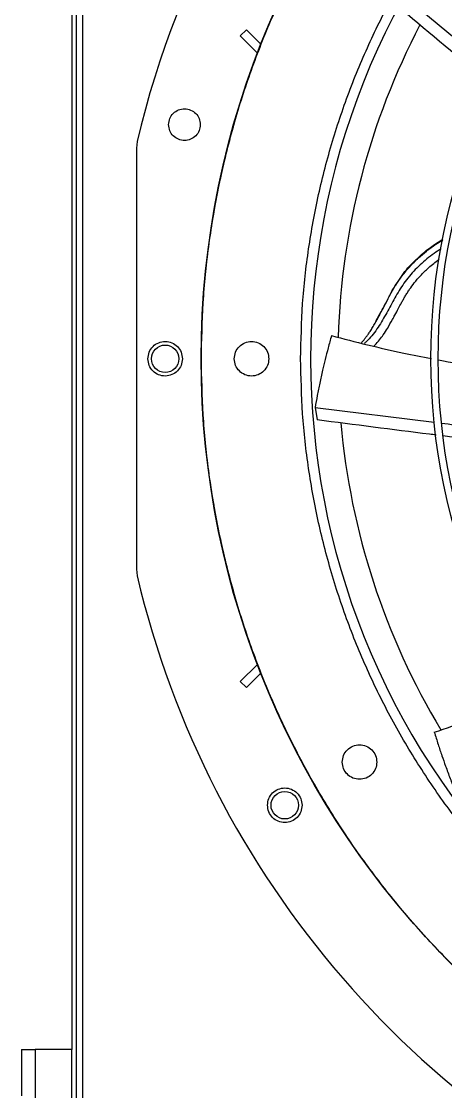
# Model space of a CAD drawing. Header units: inches. Extents: x 1229 to 1453, y -1023 to -720.
# Drawn here: x 1392.79 to 1398.59, y -755.28 to -740.65 of the extents above; entities that cross this region are included whole.
import ezdxf

# ---------------------------------------------------------------- set-up
doc = ezdxf.new("R2010")
doc.units = ezdxf.units.IN
doc.header["$MEASUREMENT"] = 0

msp = doc.modelspace()

# ---------------------------------------------------------------- linework, layer by layer
at = {"color": 18, "linetype": 'Continuous', "lineweight": 25, "true_color": 0x000000}
for p, q in [((1393.5415, -731.8687), (1393.5415, -759.2706)), ((1393.6245, -731.9447), (1393.6245, -759.1947)), ((1393.4785, -734.9397), (1393.4785, -754.6997)), ((1398.0581, -740.3306), (1399.3219, -741.3824)), ((1395.7836, -740.8475), (1395.8688, -740.7656)), ((1395.8688, -740.7656), (1396.0662, -740.963)), ((1396.0195, -741.0833), (1395.7836, -740.8475)), ((1394.3633, -742.3832), (1394.3632, -745.2608)), ((1394.3738, -742.2929), (1394.3633, -742.3832)), ((1397.7055, -744.6198), (1397.6347, -744.7502)), ((1394.3632, -745.2608), (1394.3633, -748.1384)), ((1396.806, -745.9269), (1396.8347, -746.0967)), ((1396.806, -745.9269), (1398.436, -746.1282)), ((1394.3633, -748.1384), (1394.3738, -748.2287)), ((1396.0195, -749.4383), (1395.7836, -749.6741)), ((1395.8688, -749.756), (1396.0662, -749.5586)), ((1395.7836, -749.6741), (1395.8688, -749.756)), ((1392.791, -754.6997), (1392.791, -755.3343)), ((1392.791, -754.6997), (1392.9785, -754.6997)), ((1393.4785, -754.6997), (1392.9785, -754.6997)), ((1392.9785, -754.6997), (1392.9785, -755.9397)), ((1393.4785, -755.9397), (1393.4785, -754.6997))]:
    msp.add_line(p, q, dxfattribs=at)
for centre, radius in [((1406.9618, -745.2608), 11.7126), ((1406.9618, -745.2608), 8.5704), ((1406.9618, -745.2608), 8.472), ((1394.757, -745.2608), 0.1875), ((1396.3922, -751.3632), 0.1875)]:
    msp.add_circle(centre, radius, dxfattribs=at)
for radius, start, end in [(12.9331, 103.26667, 166.73333), (11.7147, 135.79736, 158.46866), (10.2157, 134.36248, 223.03765), (9.8425, 152.39406, 178.29762), (11.7147, 159.09994, 200.90006), (9.8425, 185.11809, 211.02291), (12.9331, 193.26667, 248.51312), (11.7147, 201.53134, 215.54744)]:
    msp.add_arc((1406.9618, -745.2608), radius, start, end, dxfattribs=at)
for points, knots in [([(1395.2522, -745.2608), (1395.2571, -745.0053), (1395.2667, -744.4944), (1395.3447, -743.7313), (1395.4689, -742.9748), (1395.6432, -742.228), (1395.8657, -741.4942), (1396.1359, -740.7766), (1396.4523, -740.0781), (1396.8138, -739.4019), (1397.2187, -738.7507), (1397.6653, -738.1274), (1398.1518, -737.5347), (1398.676, -736.975), (1399.2356, -736.4508), (1399.8284, -735.9644), (1400.4517, -735.5177), (1401.1028, -735.1128), (1401.7791, -734.7513), (1402.4775, -734.4349), (1403.1952, -734.1648), (1403.929, -733.9422), (1404.6757, -733.7681), (1405.4323, -733.6432), (1406.1954, -733.568), (1406.9618, -733.5429), (1407.7282, -733.568), (1408.4913, -733.6432), (1409.2478, -733.7681), (1409.9946, -733.9422), (1410.7284, -734.1648), (1411.446, -734.4349), (1412.1445, -734.7513), (1412.8207, -735.1128), (1413.4719, -735.5177), (1414.0952, -735.9644), (1414.6879, -736.4508), (1415.2476, -736.975), (1415.7717, -737.5347), (1416.2582, -738.1274), (1416.7048, -738.7507), (1417.1098, -739.4019), (1417.4712, -740.0781), (1417.7877, -740.7766), (1418.0578, -741.4942), (1418.2803, -742.228), (1418.4547, -742.9748), (1418.5788, -743.7313), (1418.6568, -744.4944), (1418.6665, -745.0053), (1418.6713, -745.2608)], [0, 0, 0, 0, 0.0208333, 0.0416667, 0.0625, 0.0833333, 0.1041667, 0.125, 0.1458333, 0.1666667, 0.1875, 0.2083334, 0.2291667, 0.25, 0.2708334, 0.2916666, 0.3125, 0.3333333, 0.3541667, 0.375, 0.3958333, 0.4166666, 0.4375001, 0.4583333, 0.4791667, 0.5, 0.5208333, 0.5416667, 0.5625, 0.5833334, 0.6041667, 0.625, 0.6458334, 0.6666667, 0.6875, 0.7083334, 0.7291667, 0.75, 0.7708333, 0.7916667, 0.8125, 0.8333333, 0.8541667, 0.875, 0.8958333, 0.9166667, 0.9375, 0.9583333, 0.9791667, 1, 1, 1, 1]), ([(1396.6096, -745.2608), (1396.6148, -745.0096), (1396.6254, -744.5073), (1396.7107, -743.7577), (1396.8463, -743.0162), (1397.0365, -742.2865), (1397.2791, -741.5725), (1397.573, -740.8782), (1397.9164, -740.2068), (1398.3085, -739.563), (1398.7435, -738.9467), (1399.0698, -738.5646), (1399.233, -738.3736)], [0, 0, 0, 0, 0.1, 0.2, 0.3, 0.4000001, 0.5, 0.6000001, 0.7000001, 0.8000001, 0.9000001, 1, 1, 1, 1]), ([(1399.2449, -741.5406), (1399.2229, -741.5222), (1398.8027, -741.172), (1398.3856, -740.8212), (1397.9904, -740.4889)], [0, 0, 0, 0, 0.0524476, 1, 1, 1, 1]), ([(1394.8043, -742.0612), (1394.8075, -742.0327), (1394.8141, -741.9758), (1394.8647, -741.9034), (1394.9369, -741.8554), (1395.0225, -741.839), (1395.1075, -741.8567), (1395.1783, -741.9051), (1395.2277, -741.9767), (1395.2341, -742.033), (1395.2373, -742.0612)], [0, 0, 0, 0, 0.1256216, 0.2512458, 0.3768842, 0.5025376, 0.6279107, 0.7518741, 0.8754934, 1, 1, 1, 1]), ([(1395.2373, -742.0612), (1395.2341, -742.0895), (1395.2276, -742.146), (1395.1779, -742.2178), (1395.107, -742.2659), (1395.0223, -742.2834), (1394.9369, -742.2671), (1394.8647, -742.219), (1394.8141, -742.1467), (1394.8075, -742.0897), (1394.8043, -742.0612)], [0, 0, 0, 0, 0.124776, 0.249268, 0.3731863, 0.4974523, 0.6229635, 0.7486567, 0.8743359, 1, 1, 1, 1]), ([(1397.6386, -744.7567), (1397.6444, -744.7466), (1397.6502, -744.7363), (1397.6568, -744.7243), (1397.6604, -744.7179), (1397.6734, -744.6943), (1397.7088, -744.6286), (1397.7595, -744.5297), (1397.8127, -744.4264), (1397.8566, -744.3456), (1397.8937, -744.281), (1397.9328, -744.2186), (1397.9742, -744.1586), (1398.0288, -744.0861), (1398.1089, -743.9917), (1398.213, -743.8878), (1398.3336, -743.7863), (1398.4437, -743.7045), (1398.5213, -743.6577), (1398.5529, -743.6387)], [0, 0, 0, 0, 0.0238104, 0.0243033, 0.0281785, 0.0389299, 0.079609, 0.1821757, 0.2699012, 0.3225696, 0.3744327, 0.4254952, 0.4757109, 0.525051, 0.6121838, 0.7280921, 0.8213547, 0.9273821, 1, 1, 1, 1]), ([(1397.943, -744.2048), (1397.9669, -744.1674), (1398.0353, -744.0603), (1398.184, -743.9034), (1398.365, -743.7467), (1398.4969, -743.6644), (1398.5548, -743.6283)], [0, 0, 0, 0, 0.1614373, 0.4626647, 0.7639737, 1, 1, 1, 1]), ([(1398.531, -743.7583), (1398.4982, -743.7787), (1398.3942, -743.8431), (1398.2388, -743.9757), (1398.0711, -744.1543), (1397.9382, -744.3517), (1397.8283, -744.5555), (1397.719, -744.758), (1397.6115, -744.9175), (1397.5268, -745.0141), (1397.4884, -745.0445), (1397.478, -745.0527)], [0, 0, 0, 0, 0.0662082, 0.2098209, 0.3537341, 0.4973694, 0.637762, 0.7753404, 0.9097707, 0.9756464, 1, 1, 1, 1]), ([(1397.6144, -745.0857), (1397.6182, -745.0818), (1397.6443, -745.0559), (1397.6872, -745.0053), (1397.7435, -744.9286), (1397.8032, -744.8352), (1397.8542, -744.7451), (1397.9041, -744.6534), (1397.9444, -744.5772), (1397.9827, -744.5058), (1398.0135, -744.4503), (1398.0401, -744.4042), (1398.0683, -744.358), (1398.108, -744.2975), (1398.1661, -744.2187), (1398.2518, -744.1191), (1398.3643, -744.0108), (1398.4521, -743.9369), (1398.5037, -743.9018), (1398.5049, -743.9009)], [0, 0, 0, 0, 0.0106843, 0.0718907, 0.1293669, 0.196918, 0.2905624, 0.3363422, 0.4075044, 0.4657847, 0.5023813, 0.5379413, 0.575513, 0.6138833, 0.6864864, 0.7745169, 0.8780084, 0.9971132, 1, 1, 1, 1]), ([(1397.7119, -744.6182), (1397.7292, -744.5851), (1397.7852, -744.4782), (1397.8474, -744.3431), (1397.9125, -744.2494), (1397.93, -744.2241)], [0, 0, 0, 0, 0.2470585, 0.7965588, 1, 1, 1, 1]), ([(1397.4404, -745.0436), (1397.443, -745.0408), (1397.4528, -745.0302), (1397.4713, -745.0081), (1397.4968, -744.9761), (1397.524, -744.9389), (1397.5479, -744.9041), (1397.5682, -744.8733), (1397.5853, -744.8464), (1397.6026, -744.8181), (1397.6202, -744.7886), (1397.6322, -744.768), (1397.6383, -744.7572), (1397.6386, -744.7567)], [0, 0, 0, 0, 0.0348879, 0.1338615, 0.2581754, 0.3948919, 0.531034, 0.6173807, 0.7069734, 0.7998063, 0.8958556, 0.9950996, 1, 1, 1, 1]), ([(1394.5208, -745.2608), (1394.5244, -745.2297), (1394.5316, -745.1675), (1394.5868, -745.0886), (1394.6657, -745.0362), (1394.759, -745.0184), (1394.8514, -745.0376), (1394.9286, -745.0902), (1394.9827, -745.1683), (1394.9897, -745.2299), (1394.9933, -745.2608)], [0, 0, 0, 0, 0.1256859, 0.2513812, 0.3770978, 0.5028098, 0.627506, 0.7510932, 0.8750861, 1, 1, 1, 1]), ([(1395.7019, -745.2608), (1395.7055, -745.2299), (1395.7126, -745.168), (1395.7672, -745.0894), (1395.8453, -745.0369), (1395.9381, -745.0184), (1396.031, -745.0369), (1396.1091, -745.0894), (1396.1637, -745.168), (1396.1708, -745.2299), (1396.1744, -745.2608)], [0, 0, 0, 0, 0.1249996, 0.2499977, 0.3749988, 0.4999982, 0.6249976, 0.7499988, 0.8750004, 1, 1, 1, 1]), ([(1397.0312, -744.9447), (1397.0156, -745.001), (1396.9857, -745.1096), (1396.9456, -745.2678), (1396.9075, -745.428), (1396.8712, -745.592), (1396.8365, -745.7614), (1396.816, -745.8724), (1396.806, -745.9269)], [0, 0, 0, 0, 0.1737124, 0.3354179, 0.4850766, 0.6632671, 0.8349162, 1, 1, 1, 1]), ([(1397.0312, -744.9447), (1397.3592, -745.0298), (1397.8114, -745.1472), (1398.2704, -745.2328), (1398.3965, -745.2563)], [0, 0, 0, 0, 0.7252562, 1, 1, 1, 1]), ([(1394.9933, -745.2608), (1394.9897, -745.2917), (1394.9827, -745.3532), (1394.9286, -745.4314), (1394.8514, -745.484), (1394.759, -745.5032), (1394.6656, -745.4854), (1394.5868, -745.433), (1394.5316, -745.3541), (1394.5244, -745.2919), (1394.5208, -745.2608)], [0, 0, 0, 0, 0.1248129, 0.2487723, 0.3724186, 0.4972333, 0.6229421, 0.7486449, 0.8743277, 1, 1, 1, 1]), ([(1418.6713, -745.2608), (1418.6665, -745.5163), (1418.6568, -746.0272), (1418.5788, -746.7903), (1418.4547, -747.5468), (1418.2803, -748.2936), (1418.0578, -749.0274), (1417.7877, -749.745), (1417.4712, -750.4435), (1417.1098, -751.1197), (1416.7048, -751.7709), (1416.2582, -752.3942), (1415.7717, -752.9869), (1415.2476, -753.5466), (1414.6879, -754.0708), (1414.0952, -754.5572), (1413.4719, -755.0039), (1412.8207, -755.4088), (1412.1445, -755.7703), (1411.446, -756.0867), (1410.7284, -756.3568), (1409.9946, -756.5794), (1409.2478, -756.7535), (1408.4913, -756.8784), (1407.7282, -756.9536), (1406.9618, -756.9787), (1406.1954, -756.9536), (1405.4323, -756.8784), (1404.6757, -756.7535), (1403.929, -756.5794), (1403.1952, -756.3568), (1402.4775, -756.0867), (1401.7791, -755.7702), (1401.1028, -755.4088), (1400.4517, -755.0039), (1399.8284, -754.5572), (1399.2356, -754.0708), (1398.676, -753.5466), (1398.1518, -752.9869), (1397.6653, -752.3942), (1397.2187, -751.7709), (1396.8138, -751.1197), (1396.4523, -750.4435), (1396.1359, -749.745), (1395.8657, -749.0274), (1395.6432, -748.2936), (1395.4689, -747.5468), (1395.3447, -746.7903), (1395.2667, -746.0272), (1395.2571, -745.5163), (1395.2522, -745.2608)], [0, 0, 0, 0, 0.0208333, 0.0416667, 0.0625, 0.0833333, 0.1041667, 0.125, 0.1458333, 0.1666667, 0.1875, 0.2083333, 0.2291667, 0.25, 0.2708333, 0.2916666, 0.3125, 0.3333333, 0.3541666, 0.375, 0.3958333, 0.4166666, 0.4375, 0.4583333, 0.4791667, 0.5, 0.5208333, 0.5416667, 0.5624999, 0.5833334, 0.6041667, 0.625, 0.6458333, 0.6666667, 0.6875, 0.7083334, 0.7291666, 0.75, 0.7708333, 0.7916666, 0.8125, 0.8333333, 0.8541667, 0.875, 0.8958333, 0.9166667, 0.9375, 0.9583333, 0.9791667, 1, 1, 1, 1]), ([(1396.1744, -745.2608), (1396.1708, -745.2917), (1396.1637, -745.3535), (1396.1091, -745.4322), (1396.031, -745.4847), (1395.9381, -745.5032), (1395.8453, -745.4847), (1395.7672, -745.4322), (1395.7126, -745.3535), (1395.7055, -745.2917), (1395.7019, -745.2608)], [0, 0, 0, 0, 0.1249996, 0.2500012, 0.3750024, 0.5000018, 0.6250012, 0.7500023, 0.8750004, 1, 1, 1, 1]), ([(1399.233, -752.148), (1399.0698, -751.957), (1398.7435, -751.5749), (1398.3085, -750.9586), (1397.9164, -750.3147), (1397.573, -749.6434), (1397.2791, -748.949), (1397.0365, -748.2351), (1396.8463, -747.5054), (1396.7107, -746.7639), (1396.6254, -746.0143), (1396.6148, -745.512), (1396.6096, -745.2608)], [0, 0, 0, 0, 0.0999999, 0.1999999, 0.2999999, 0.3999999, 0.5, 0.5999999, 0.7, 0.8, 0.9, 1, 1, 1, 1]), ([(1398.4964, -745.2756), (1398.6676, -745.3097), (1399.1677, -745.4092), (1399.7785, -745.4994), (1400.2188, -745.5401), (1400.3251, -745.5499)], [0, 0, 0, 0, 0.2829131, 0.8268262, 1, 1, 1, 1]), ([(1398.4606, -746.3034), (1398.4315, -746.2998), (1397.888, -746.2322), (1397.3468, -746.1626), (1396.8347, -746.0967)], [0, 0, 0, 0, 0.0535857, 1, 1, 1, 1]), ([(1398.5388, -746.1409), (1398.598, -746.1483), (1399.222, -746.2253), (1399.848, -746.3033), (1400.4146, -746.3739)], [0, 0, 0, 0, 0.0949869, 1, 1, 1, 1]), ([(1400.4426, -746.548), (1400.2679, -746.527), (1399.6387, -746.4513), (1399.0117, -746.3725), (1398.5588, -746.3156)], [0, 0, 0, 0, 0.2776372, 1, 1, 1, 1]), ([(1398.4367, -750.3637), (1398.7587, -750.258), (1399.2019, -750.1125), (1399.6337, -749.9366), (1399.7518, -749.8885)], [0, 0, 0, 0, 0.7263591, 1, 1, 1, 1]), ([(1398.4367, -750.3637), (1398.4541, -750.4194), (1398.4876, -750.5271), (1398.5394, -750.6818), (1398.5939, -750.8372), (1398.6521, -750.9947), (1398.7145, -751.1561), (1398.7573, -751.2605), (1398.7783, -751.3117)], [0, 0, 0, 0, 0.1737119, 0.3354174, 0.4850764, 0.6632672, 0.8349163, 1, 1, 1, 1]), ([(1397.1788, -750.7726), (1397.1824, -750.7417), (1397.1895, -750.6799), (1397.2441, -750.6012), (1397.3222, -750.5487), (1397.415, -750.5302), (1397.5079, -750.5487), (1397.586, -750.6012), (1397.6406, -750.6799), (1397.6477, -750.7417), (1397.6512, -750.7726)], [0, 0, 0, 0, 0.1250012, 0.2499993, 0.3750005, 0.5, 0.6249995, 0.7500007, 0.8749988, 1, 1, 1, 1]), ([(1397.6512, -750.7726), (1397.6477, -750.8035), (1397.6406, -750.8654), (1397.586, -750.944), (1397.5079, -750.9965), (1397.415, -751.015), (1397.3222, -750.9965), (1397.2441, -750.944), (1397.1895, -750.8654), (1397.1824, -750.8035), (1397.1788, -750.7726)], [0, 0, 0, 0, 0.1250012, 0.2499993, 0.3750005, 0.5, 0.6249995, 0.7500007, 0.8749988, 1, 1, 1, 1]), ([(1396.1559, -751.3632), (1396.1595, -751.332), (1396.1667, -751.2697), (1396.2221, -751.1908), (1396.301, -751.1385), (1396.394, -751.1208), (1396.4863, -751.1399), (1396.5637, -751.1924), (1396.6178, -751.2708), (1396.6249, -751.3324), (1396.6284, -751.3632)], [0, 0, 0, 0, 0.125878, 0.251774, 0.377674, 0.5027389, 0.6267421, 0.7509506, 0.8756059, 1, 1, 1, 1]), ([(1396.6284, -751.3632), (1396.6249, -751.3937), (1396.618, -751.4548), (1396.5645, -751.533), (1396.4872, -751.5862), (1396.3943, -751.6056), (1396.3008, -751.5878), (1396.2219, -751.5353), (1396.1667, -751.4564), (1396.1595, -751.3942), (1396.1559, -751.3632)], [0, 0, 0, 0, 0.1236686, 0.2469557, 0.3715513, 0.4972604, 0.6229559, 0.7486424, 0.8743185, 1, 1, 1, 1])]:
    msp.add_open_spline(points, degree=3, knots=knots, dxfattribs=at)

doc.saveas('drawing.dxf')
